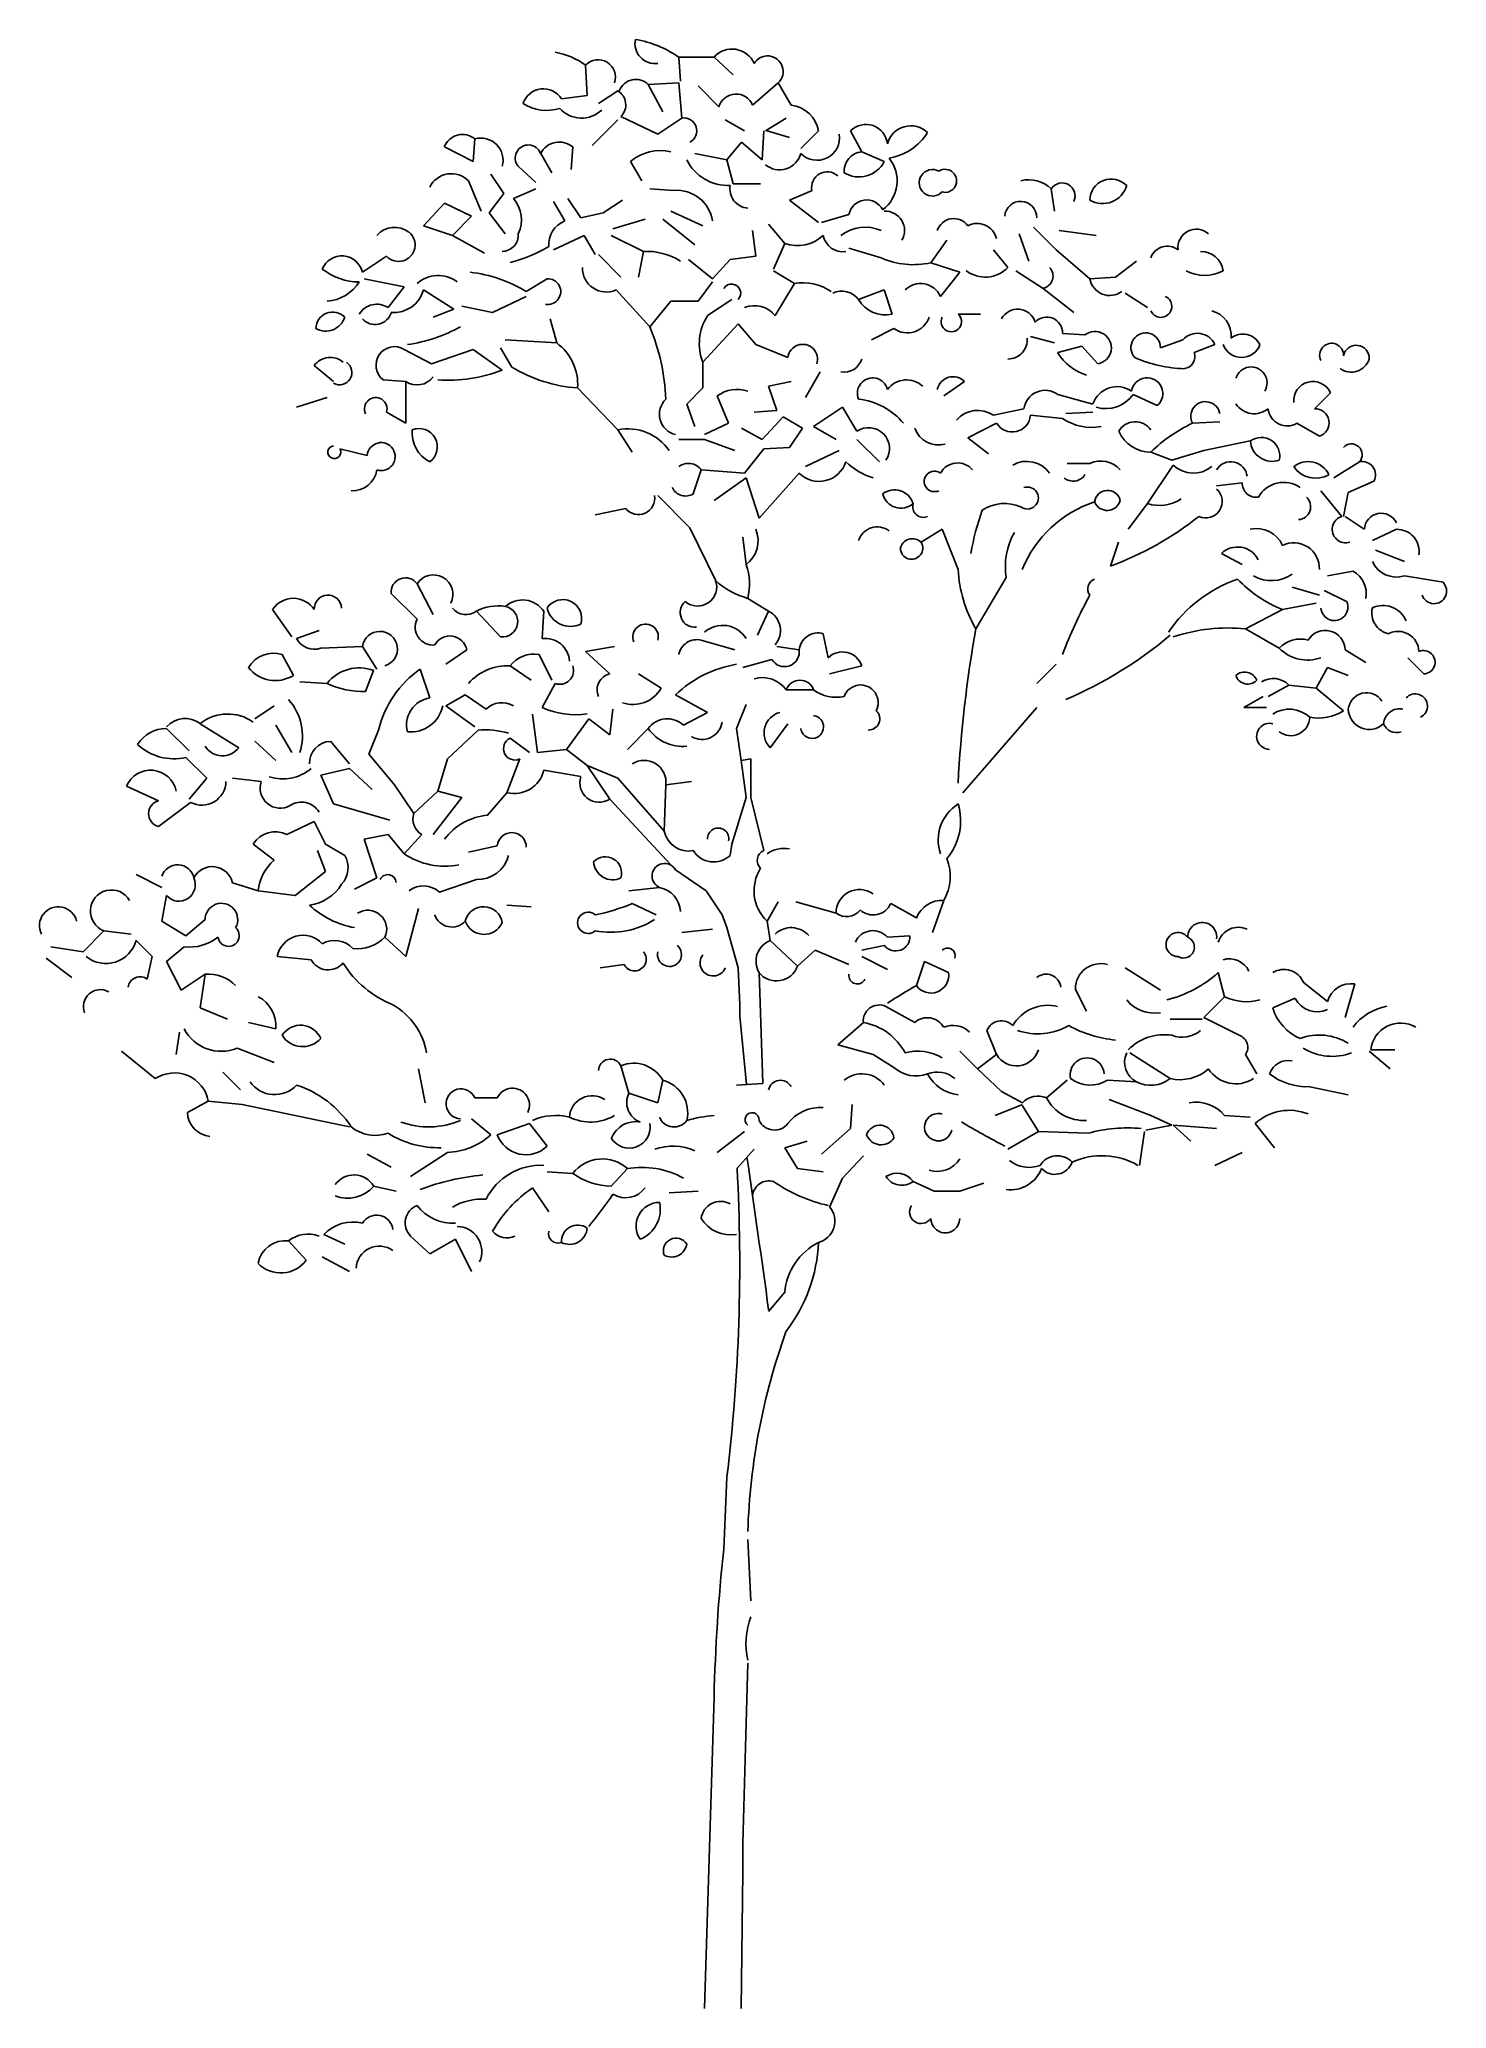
# Model space of a CAD drawing. Header units: millimetres. Extents: x 371.73 to 374.73, y 2601.97 to 2606.17.
import ezdxf

# ---------------------------------------------------------------- set-up
doc = ezdxf.new("R2010")
doc.units = ezdxf.units.MM
doc.header["$LTSCALE"] = 10
doc.layers.add('Vegetais', color=94, linetype='Continuous')

msp = doc.modelspace()

# ---------------------------------------------------------------- linework, layer by layer
at = {"layer": 'Vegetais'}
for p, q in [((372.8918, 2606.1151), (372.8952, 2606.0501)), ((373.0905, 2606.1323), (373.0939, 2606.0809)), ((373.0905, 2606.1323), (373.1658, 2606.1323)), ((373.1658, 2606.1323), (373.2069, 2606.0946)), ((373.0905, 2606.0775), (373.0254, 2606.074)), ((373.0254, 2606.074), (373.0562, 2606.0158)), ((373.0905, 2606.0775), (373.0973, 2606.0021)), ((373.1316, 2606.0706), (373.1761, 2606.0261)), ((373.3028, 2606.0775), (373.248, 2606.0295)), ((373.3028, 2606.0775), (373.3302, 2606.0295)), ((372.8952, 2606.0501), (372.8404, 2606.0432)), ((372.9603, 2606.0603), (372.9192, 2606.0329)), ((372.9603, 2605.9987), (372.9055, 2605.9439)), ((372.9672, 2606.0055), (373.0459, 2605.9678)), ((373.0973, 2606.0021), (373.0459, 2605.9678)), ((373.1898, 2605.9987), (373.2309, 2605.9747)), ((373.32, 2606.0021), (373.2754, 2605.9747)), ((372.6554, 2605.9576), (372.652, 2605.9096)), ((373.2241, 2605.9507), (373.1932, 2605.9131)), ((373.2241, 2605.9507), (373.2686, 2605.9131)), ((373.272, 2605.9747), (373.2686, 2605.9131)), ((373.2789, 2605.9747), (373.3268, 2605.961)), ((373.3885, 2605.9747), (373.3508, 2605.937)), ((373.457, 2605.9747), (373.481, 2605.9302)), ((372.5904, 2605.9405), (372.652, 2605.9096)), ((372.7959, 2605.9267), (372.8199, 2605.8856)), ((372.8644, 2605.9405), (372.861, 2605.8925)), ((372.9877, 2605.9096), (373.0117, 2605.8685)), ((373.1247, 2605.9267), (373.1932, 2605.9131)), ((373.1932, 2605.9131), (373.2069, 2605.8617)), ((373.481, 2605.9302), (373.5289, 2605.9096)), ((372.6417, 2605.8685), (372.6692, 2605.8034)), ((372.6897, 2605.8822), (372.7171, 2605.8411)), ((372.7479, 2605.8993), (372.7856, 2605.8651)), ((373.2069, 2605.8617), (373.2652, 2605.8617)), ((372.5904, 2605.8206), (372.5458, 2605.7726)), ((372.5904, 2605.8206), (372.6486, 2605.7932)), ((372.7171, 2605.8411), (372.6863, 2605.8)), ((372.7856, 2605.8514), (372.7377, 2605.8308)), ((372.8233, 2605.824), (372.8473, 2605.7829)), ((372.8541, 2605.8308), (372.8815, 2605.7897)), ((372.9706, 2605.8274), (372.9295, 2605.8)), ((373.0288, 2605.8514), (373.0802, 2605.848)), ((373.3748, 2605.848), (373.3268, 2605.8274)), ((373.3268, 2605.8274), (373.3885, 2605.7795)), ((373.8851, 2605.8514), (373.892, 2605.8034)), ((372.6486, 2605.7932), (372.6075, 2605.752)), ((372.6863, 2605.8), (372.7205, 2605.7555)), ((372.9295, 2605.8), (372.8815, 2605.7897)), ((373.0185, 2605.7863), (372.95, 2605.7658)), ((373.0562, 2605.7863), (373.1247, 2605.7315)), ((373.0733, 2605.8034), (373.1419, 2605.7726)), ((373.2823, 2605.776), (373.3165, 2605.7349)), ((373.4536, 2605.7966), (373.3953, 2605.7795)), ((372.5458, 2605.7726), (372.6075, 2605.752)), ((372.6075, 2605.752), (372.676, 2605.7144)), ((372.8884, 2605.752), (372.8233, 2605.7212)), ((372.8884, 2605.752), (372.9123, 2605.7109)), ((372.9466, 2605.752), (373.0151, 2605.7178)), ((373.248, 2605.7623), (373.2549, 2605.7075)), ((373.3165, 2605.7349), (373.2926, 2605.6801)), ((373.6625, 2605.7418), (373.6282, 2605.6938)), ((373.8166, 2605.7555), (373.8372, 2605.6973)), ((373.8475, 2605.7692), (373.8954, 2605.7212)), ((373.9023, 2605.7623), (373.9811, 2605.752)), ((372.4157, 2605.6733), (372.467, 2605.7075)), ((372.9192, 2605.7109), (372.9672, 2605.663)), ((373.0151, 2605.7178), (373.0048, 2605.663)), ((373.111, 2605.7007), (373.1624, 2605.6596)), ((373.2001, 2605.7007), (373.1624, 2605.6596)), ((373.2549, 2605.7075), (373.2001, 2605.7007)), ((373.4536, 2605.7247), (373.5221, 2605.7041)), ((373.6282, 2605.6938), (373.6899, 2605.6733)), ((373.7618, 2605.7212), (373.7927, 2605.6835)), ((373.8954, 2605.7212), (373.9674, 2605.6596)), ((374.0667, 2605.6973), (374.0222, 2605.663)), ((372.4191, 2605.6596), (372.5047, 2605.6424)), ((372.8096, 2605.6596), (372.765, 2605.6322)), ((373.2926, 2605.6767), (373.3371, 2605.6493)), ((373.3371, 2605.6493), (373.296, 2605.5808)), ((373.6899, 2605.6733), (373.6488, 2605.6219)), ((373.8098, 2605.6767), (373.868, 2605.639)), ((374.0222, 2605.663), (373.9674, 2605.6596)), ((372.5047, 2605.6424), (372.4705, 2605.5979)), ((372.5458, 2605.6356), (372.6109, 2605.5945)), ((372.765, 2605.6219), (372.6931, 2605.5876)), ((373.5289, 2605.6356), (373.4741, 2605.615)), ((373.5289, 2605.6356), (373.546, 2605.5842)), ((373.868, 2605.639), (373.9331, 2605.5876)), ((374.0427, 2605.6287), (374.0907, 2605.5979)), ((372.6109, 2605.5945), (372.5664, 2605.5774)), ((372.628, 2605.6013), (372.6931, 2605.5876)), ((372.8301, 2605.5226), (372.8164, 2605.5739)), ((373.6865, 2605.5842), (373.7344, 2605.5842)), ((372.7205, 2605.5294), (372.8301, 2605.5226)), ((373.5495, 2605.5534), (373.5015, 2605.5294)), ((373.8406, 2605.5362), (373.892, 2605.5226)), ((373.9091, 2605.5431), (373.9571, 2605.5397)), ((374.166, 2605.5294), (374.1181, 2605.5123)), ((372.5047, 2605.5089), (372.563, 2605.478)), ((372.652, 2605.5089), (372.563, 2605.478)), ((372.652, 2605.5089), (372.7137, 2605.4643)), ((372.7103, 2605.5123), (372.7342, 2605.4712)), ((373.2549, 2605.5191), (373.3234, 2605.4917)), ((373.9502, 2605.5157), (373.8989, 2605.502)), ((373.9502, 2605.5157), (373.9845, 2605.478)), ((374.2345, 2605.5191), (374.19, 2605.502)), ((372.3129, 2605.4746), (372.354, 2605.4404)), ((372.4602, 2605.4438), (372.5081, 2605.4404)), ((372.5081, 2605.4404), (372.5081, 2605.3513)), ((373.3302, 2605.4404), (373.2823, 2605.4301)), ((373.3919, 2605.4609), (373.3611, 2605.4061)), ((373.7002, 2605.4404), (373.6557, 2605.4095)), ((372.3403, 2605.4061), (372.2752, 2605.3855)), ((373.1419, 2605.4266), (373.1076, 2605.3924)), ((373.1727, 2605.4095), (373.1966, 2605.3513)), ((373.2823, 2605.4301), (373.2994, 2605.3787)), ((373.8989, 2605.4129), (373.9742, 2605.3924)), ((374.0598, 2605.4129), (374.1112, 2605.389)), ((374.4469, 2605.3821), (374.4812, 2605.4164)), ((372.467, 2605.3753), (372.5081, 2605.3513)), ((373.1076, 2605.3924), (373.1247, 2605.3444)), ((373.2994, 2605.3787), (373.2515, 2605.3753)), ((373.3131, 2605.365), (373.2686, 2605.317)), ((373.3131, 2605.365), (373.3542, 2605.341)), ((373.4399, 2605.3855), (373.3782, 2605.3444)), ((373.4399, 2605.3855), (373.4707, 2605.3342)), ((373.8269, 2605.3821), (373.7618, 2605.3684)), ((373.8406, 2605.3684), (373.9091, 2605.3616)), ((373.9742, 2605.3753), (373.916, 2605.3718)), ((374.2448, 2605.3547), (374.1866, 2605.3513)), ((373.1966, 2605.3513), (373.1453, 2605.3273)), ((373.2241, 2605.341), (373.2686, 2605.317)), ((373.3782, 2605.3444), (373.4262, 2605.317)), ((373.4707, 2605.317), (373.5186, 2605.2691)), ((373.7687, 2605.3513), (373.707, 2605.3204)), ((373.707, 2605.3204), (373.7516, 2605.2862)), ((374.3099, 2605.3136), (374.2106, 2605.2931)), ((374.4092, 2605.3513), (374.4572, 2605.3239)), ((372.3677, 2605.2965), (372.4259, 2605.2828)), ((374.0975, 2605.2896), (374.1421, 2605.2725)), ((374.2106, 2605.2931), (374.1421, 2605.2725)), ((373.9194, 2605.2657), (373.9674, 2605.2657)), ((374.1455, 2605.2622), (374.0907, 2605.18)), ((374.5428, 2605.2691), (374.488, 2605.2348)), ((374.2928, 2605.2246), (374.238, 2605.2177)), ((374.5052, 2605.1526), (374.4606, 2605.2074)), ((374.5189, 2605.204), (374.5086, 2605.1526)), ((374.5189, 2605.204), (374.5737, 2605.228)), ((372.9774, 2605.1697), (372.9123, 2605.156)), ((374.512, 2605.1526), (374.5531, 2605.1252)), ((374.6216, 2605.1252), (374.5702, 2605.1012)), ((374.2482, 2605.0738), (374.2928, 2605.0499)), ((374.5771, 2605.0807), (374.6387, 2605.0567)), ((374.5291, 2605.0362), (374.4743, 2605.0259)), ((374.721, 2605.0122), (374.6387, 2605.0259)), ((372.4773, 2604.9882), (372.5321, 2604.9334)), ((372.5321, 2605.0088), (372.5664, 2604.9437)), ((373.2378, 2604.9779), (373.2823, 2604.9505)), ((374.4572, 2604.9848), (374.399, 2605.0019)), ((374.4675, 2604.995), (374.5154, 2604.9711)), ((372.2238, 2604.9539), (372.2649, 2604.8957)), ((372.6589, 2604.9505), (372.7103, 2604.8957)), ((372.8027, 2604.9505), (372.7993, 2604.8923)), ((373.2823, 2604.9505), (373.2583, 2604.8991)), ((374.3784, 2604.9539), (374.2996, 2604.9128)), ((374.4503, 2604.9676), (374.3784, 2604.9539)), ((372.3232, 2604.9094), (372.2752, 2604.8923)), ((373.409, 2604.8512), (373.3988, 2604.9026)), ((374.2996, 2604.9128), (374.3716, 2604.8717)), ((372.2444, 2604.858), (372.2684, 2604.8135)), ((372.4157, 2604.8752), (372.3266, 2604.8717)), ((372.4157, 2604.8752), (372.4465, 2604.8272)), ((372.5938, 2604.8375), (372.6383, 2604.8683)), ((372.7925, 2604.858), (372.8199, 2604.8032)), ((372.9535, 2604.8752), (372.8918, 2604.8649)), ((372.8918, 2604.8649), (372.9432, 2604.8169)), ((373.1384, 2604.8889), (373.2104, 2604.8683)), ((373.2994, 2604.8752), (373.3474, 2604.8683)), ((374.512, 2604.8683), (374.5565, 2604.8409)), ((374.6456, 2604.8512), (374.6798, 2604.8169)), ((372.4396, 2604.8238), (372.4225, 2604.7792)), ((372.539, 2604.8272), (372.5595, 2604.7655)), ((372.7308, 2604.8341), (372.7753, 2604.8032)), ((373.0048, 2604.8169), (373.0528, 2604.7861)), ((373.2891, 2604.8477), (373.2275, 2604.8306)), ((373.4124, 2604.8169), (373.481, 2604.8341)), ((374.4743, 2604.8306), (374.4503, 2604.7861)), ((374.4743, 2604.8306), (374.5189, 2604.8135)), ((372.2821, 2604.7998), (372.3403, 2604.7964)), ((372.6349, 2604.7724), (372.5938, 2604.7484)), ((372.6349, 2604.7724), (372.6794, 2604.7416)), ((372.8267, 2604.7964), (372.7993, 2604.745)), ((373.0836, 2604.7724), (373.1521, 2604.7347)), ((374.3373, 2604.769), (374.2962, 2604.745)), ((374.3921, 2604.793), (374.3476, 2604.769)), ((374.3921, 2604.793), (374.4503, 2604.7861)), ((374.4503, 2604.7861), (374.5086, 2604.7381)), ((372.2273, 2604.7484), (372.1862, 2604.721)), ((372.5938, 2604.7484), (372.6554, 2604.7039)), ((372.7788, 2604.7313), (372.789, 2604.6491)), ((372.95, 2604.7416), (372.9432, 2604.6868)), ((373.1521, 2604.7347), (373.1007, 2604.7073)), ((374.2962, 2604.745), (374.3442, 2604.745)), ((371.9978, 2604.7005), (372.0457, 2604.6525)), ((372.0697, 2604.7107), (372.1519, 2604.6594)), ((372.2307, 2604.7073), (372.2649, 2604.6491)), ((372.4499, 2604.697), (372.4294, 2604.6457)), ((372.6623, 2604.697), (372.5972, 2604.6354)), ((372.8986, 2604.721), (372.8507, 2604.6559)), ((372.8986, 2604.721), (372.9432, 2604.6868)), ((373.0254, 2604.7005), (372.9808, 2604.6559)), ((372.1862, 2604.6731), (372.2307, 2604.6319)), ((372.3883, 2604.6251), (372.3472, 2604.6731)), ((372.4294, 2604.6457), (372.4842, 2604.5806)), ((372.7308, 2604.6799), (372.7719, 2604.6491)), ((372.8507, 2604.6559), (372.789, 2604.6491)), ((372.8507, 2604.6559), (372.8952, 2604.6217)), ((372.0389, 2604.6388), (372.0834, 2604.5943)), ((372.3883, 2604.6148), (372.3266, 2604.6011)), ((372.3266, 2604.6011), (372.354, 2604.5395)), ((372.3883, 2604.6148), (372.4362, 2604.5703)), ((372.5972, 2604.6354), (372.5767, 2604.5669)), ((372.7514, 2604.6354), (372.7239, 2604.5634)), ((372.8027, 2604.6114), (372.8815, 2604.5977)), ((371.9121, 2604.5772), (371.9806, 2604.5463)), ((372.0834, 2604.5943), (372.0457, 2604.5497)), ((372.1382, 2604.5943), (372.1999, 2604.5874)), ((372.4842, 2604.5806), (372.5253, 2604.5189)), ((372.5767, 2604.5669), (372.5253, 2604.5189)), ((372.5767, 2604.5669), (372.628, 2604.5532)), ((372.7239, 2604.5634), (372.6828, 2604.5155)), ((371.9806, 2604.4915), (372.0492, 2604.5429)), ((372.354, 2604.5395), (372.4739, 2604.5052)), ((372.628, 2604.5532), (372.5664, 2604.4744)), ((372.3129, 2604.5018), (372.2547, 2604.4744)), ((372.3129, 2604.5018), (372.3369, 2604.4538)), ((372.4705, 2604.4744), (372.4191, 2604.4641)), ((372.4705, 2604.4744), (372.5047, 2604.4333)), ((372.5424, 2604.4744), (372.5047, 2604.4333)), ((372.1827, 2604.4538), (372.2273, 2604.4196)), ((372.3198, 2604.4401), (372.3369, 2604.3956)), ((372.3369, 2604.4538), (372.378, 2604.4299)), ((372.4191, 2604.4641), (372.4465, 2604.3819)), ((372.7034, 2604.4504), (372.6417, 2604.4367)), ((371.9875, 2604.3614), (371.9327, 2604.3888)), ((372.3369, 2604.3956), (372.2718, 2604.3442)), ((372.193, 2604.3545), (372.1382, 2604.3716)), ((372.193, 2604.3545), (372.2718, 2604.3442)), ((372.4465, 2604.3819), (372.3985, 2604.3579)), ((372.5801, 2604.3511), (372.6589, 2604.3785)), ((373.0494, 2604.3614), (372.9843, 2604.3545)), ((371.9978, 2604.3442), (371.9875, 2604.2894)), ((372.7239, 2604.3237), (372.7753, 2604.3203)), ((372.9911, 2604.3271), (373.0425, 2604.3031)), ((373.3405, 2604.3305), (373.4262, 2604.3065)), ((373.5426, 2604.3271), (373.5974, 2604.2963)), ((373.6557, 2604.3339), (373.6317, 2604.2654)), ((371.8642, 2604.2689), (371.8196, 2604.2243)), ((371.8642, 2604.2689), (371.9224, 2604.262)), ((371.9875, 2604.2894), (372.0389, 2604.2586)), ((372.08, 2604.2928), (372.0389, 2604.2586)), ((371.7511, 2604.2346), (371.8196, 2604.2243)), ((371.9327, 2604.2483), (371.9669, 2604.2141)), ((372.0354, 2604.2346), (371.9978, 2604.2038)), ((373.3816, 2604.2278), (373.3439, 2604.1935)), ((373.3816, 2604.2278), (373.4536, 2604.1969)), ((373.5289, 2604.238), (373.481, 2604.2278)), ((373.5837, 2604.2586), (373.5358, 2604.2552)), ((371.7409, 2604.2106), (371.7957, 2604.1695)), ((371.9669, 2604.2141), (371.9567, 2604.1661)), ((371.9978, 2604.2038), (372.0286, 2604.1421)), ((372.974, 2604.1969), (372.9226, 2604.1901)), ((373.481, 2604.2141), (373.5358, 2604.1867)), ((373.6146, 2604.2038), (373.5974, 2604.1524)), ((373.6146, 2604.2038), (373.6659, 2604.1798)), ((374.1181, 2604.1421), (374.0427, 2604.1901)), ((374.2414, 2604.1798), (374.2551, 2604.1284)), ((372.08, 2604.1764), (372.0286, 2604.1421)), ((372.08, 2604.1764), (372.0697, 2604.1045)), ((373.9365, 2604.1456), (373.9605, 2604.0976)), ((374.4229, 2604.1592), (374.4743, 2604.1181)), ((374.512, 2604.0839), (374.5325, 2604.1558)), ((372.0697, 2604.1045), (372.1279, 2604.0805)), ((373.5323, 2604.1079), (373.594, 2604.0736)), ((374.2551, 2604.1284), (374.2106, 2604.0839)), ((374.4058, 2604.125), (374.3579, 2604.1045)), ((372.0252, 2604.0531), (372.0183, 2604.0051)), ((372.1725, 2604.0736), (372.2307, 2604.0599)), ((373.4844, 2604.0736), (373.4296, 2604.0257)), ((373.7481, 2604.0565), (373.7687, 2604.0051)), ((374.1386, 2604.0805), (374.2071, 2604.0805)), ((374.2106, 2604.0839), (374.2859, 2604.0462)), ((371.9019, 2604.012), (371.9738, 2603.9537)), ((372.1485, 2604.0188), (372.2273, 2603.988)), ((373.4296, 2604.0257), (373.5049, 2604.0051)), ((373.6899, 2604.012), (373.7276, 2603.9743)), ((374.5634, 2604.012), (374.6079, 2603.9743)), ((374.5668, 2604.0154), (374.6182, 2604.0154)), ((372.9672, 2603.9811), (372.9843, 2603.9229)), ((373.5049, 2604.0051), (373.5495, 2603.9777)), ((373.7687, 2604.0051), (373.7276, 2603.9743)), ((373.7276, 2603.9743), (373.779, 2603.9263)), ((374.053, 2604.0085), (374.1386, 2603.9537)), ((374.2996, 2604.0051), (374.3236, 2603.964)), ((373.0562, 2603.9503), (373.0459, 2603.9023)), ((373.2702, 2603.9435), (373.2138, 2603.94)), ((373.9194, 2603.9503), (373.8749, 2603.9126)), ((374.0051, 2603.9503), (374.0667, 2603.9469)), ((374.4366, 2603.9366), (374.5189, 2603.9195)), ((372.6554, 2603.9126), (372.7034, 2603.9126)), ((372.9843, 2603.9229), (373.0459, 2603.9023)), ((373.8235, 2603.8989), (373.7653, 2603.8749)), ((373.779, 2603.9263), (373.8235, 2603.9023)), ((373.8235, 2603.8955), (373.8578, 2603.8407)), ((374.0975, 2603.8749), (374.0085, 2603.9092)), ((372.6486, 2603.8681), (372.6897, 2603.8338)), ((372.7719, 2603.8578), (372.7034, 2603.8338)), ((372.7719, 2603.8578), (372.8096, 2603.8099)), ((374.1421, 2603.8544), (374.0873, 2603.8441)), ((374.0975, 2603.8749), (374.1421, 2603.8544)), ((374.1455, 2603.8544), (374.238, 2603.8475)), ((374.1455, 2603.8544), (374.1832, 2603.8201)), ((374.2551, 2603.8749), (374.3099, 2603.8715)), ((374.3202, 2603.8578), (374.3613, 2603.8064)), ((373.2309, 2603.8407), (373.1727, 2603.7962)), ((373.2515, 2603.803), (373.215, 2603.7629)), ((373.8578, 2603.8407), (373.7927, 2603.803)), ((373.8578, 2603.8407), (373.9639, 2603.8373)), ((374.0838, 2603.8407), (374.0736, 2603.7688)), ((372.4259, 2603.7927), (372.4773, 2603.7653)), ((372.5972, 2603.7962), (372.5184, 2603.7448)), ((372.9808, 2603.7619), (372.9466, 2603.7242)), ((374.2345, 2603.7688), (374.2928, 2603.7962)), ((372.4396, 2603.7242), (372.4876, 2603.714)), ((372.7788, 2603.7208), (372.813, 2603.6694)), ((372.8096, 2603.7551), (372.8644, 2603.7516)), ((373.5906, 2603.7345), (373.6351, 2603.714)), ((373.6899, 2603.714), (373.7413, 2603.7311)), ((373.1316, 2603.714), (373.0699, 2603.7105)), ((373.6351, 2603.714), (373.6899, 2603.714)), ((372.2581, 2603.6078), (372.2958, 2603.5667)), ((372.3335, 2603.6215), (372.378, 2603.6009)), ((372.5184, 2603.618), (372.5595, 2603.5804)), ((372.6143, 2603.6112), (372.5595, 2603.5804)), ((372.6143, 2603.6112), (372.6486, 2603.5427)), ((372.33, 2603.5735), (372.3883, 2603.5427))]:
    msp.add_line(p, q, dxfattribs=at)
at = {"layer": 'Vegetais', "color": 34}
for p, q in [((373.1624, 2605.6527), (373.1316, 2605.6116)), ((372.9569, 2605.6356), (373.0288, 2605.5568)), ((373.0733, 2605.6116), (373.0288, 2605.5568)), ((373.0733, 2605.6116), (373.1316, 2605.6116)), ((373.2035, 2605.615), (373.1521, 2605.5808)), ((373.2172, 2605.5637), (373.1419, 2605.4815)), ((373.2172, 2605.5637), (373.2549, 2605.5191)), ((373.1419, 2605.4815), (373.1419, 2605.4266)), ((372.8747, 2605.4266), (372.9603, 2605.3376)), ((372.9603, 2605.3376), (372.9911, 2605.2896)), ((373.0905, 2605.317), (373.1453, 2605.317)), ((373.1453, 2605.317), (373.2104, 2605.2931)), ((373.3542, 2605.341), (373.3268, 2605.2999)), ((373.272, 2605.2965), (373.2309, 2605.2451)), ((373.3268, 2605.2999), (373.272, 2605.2965)), ((373.433, 2605.2931), (373.3611, 2605.2588)), ((373.1384, 2605.2519), (373.1213, 2605.2006)), ((373.1384, 2605.2519), (373.2309, 2605.2451)), ((373.2343, 2605.2348), (373.1658, 2605.1869)), ((373.2343, 2605.2348), (373.2617, 2605.1492)), ((373.3474, 2605.2451), (373.2617, 2605.1492)), ((373.0459, 2605.1971), (373.1144, 2605.1286)), ((374.0907, 2605.18), (374.0496, 2605.1252)), ((373.1144, 2605.1286), (373.1693, 2605.0156)), ((373.2343, 2605.0499), (373.2275, 2605.1081)), ((373.6522, 2605.1252), (373.6077, 2605.0978)), ((373.6522, 2605.1252), (373.6865, 2605.0396)), ((374.0119, 2605.0464), (374.029, 2605.0978)), ((373.7893, 2605.0224), (373.7242, 2604.9128)), ((373.8954, 2604.8375), (373.8543, 2604.7964)), ((373.32, 2604.7827), (373.3782, 2604.7827)), ((373.2343, 2604.7519), (373.2138, 2604.7005)), ((373.8543, 2604.745), (373.6968, 2604.5634)), ((373.2138, 2604.7005), (373.2233, 2604.6324)), ((373.3234, 2604.7107), (373.2857, 2604.6594)), ((372.9432, 2604.5498), (372.8952, 2604.6217)), ((372.8952, 2604.6217), (372.9603, 2604.5943)), ((373.2446, 2604.6354), (373.2233, 2604.6324)), ((373.2233, 2604.6324), (373.2343, 2604.5532)), ((373.2446, 2604.5532), (373.2446, 2604.6354)), ((372.9603, 2604.5943), (373.0596, 2604.4812)), ((373.0631, 2604.5806), (373.0596, 2604.4812)), ((373.0631, 2604.5806), (373.1179, 2604.5874)), ((373.0836, 2604.399), (372.9432, 2604.5498)), ((373.2343, 2604.5532), (373.2035, 2604.4538)), ((373.2446, 2604.5532), (373.272, 2604.4401)), ((373.2001, 2604.4299), (373.2035, 2604.4538)), ((373.1487, 2604.3545), (373.0836, 2604.399)), ((373.1487, 2604.3545), (373.183, 2604.3031)), ((372.5356, 2604.3168), (372.5081, 2604.2141)), ((373.3028, 2604.3305), (373.2789, 2604.2894)), ((373.1624, 2604.2723), (373.0973, 2604.2654)), ((373.183, 2604.3031), (373.1932, 2604.2757)), ((373.1932, 2604.2757), (373.2172, 2604.1901)), ((373.2789, 2604.2894), (373.2857, 2604.2483)), ((372.4636, 2604.2552), (372.5081, 2604.2141)), ((373.2857, 2604.2483), (373.3439, 2604.1935)), ((372.2341, 2604.2141), (372.3061, 2604.2072)), ((373.2172, 2604.1901), (373.2206, 2604.1113)), ((373.2617, 2604.1798), (373.2702, 2603.9435)), ((373.2206, 2604.1113), (373.2206, 2604.0873)), ((373.2206, 2604.0873), (373.2352, 2603.9414)), ((372.5356, 2603.9743), (372.5492, 2603.9023)), ((372.1553, 2603.9298), (372.1177, 2603.9674)), ((372.0868, 2603.9058), (372.0423, 2603.8818)), ((372.0868, 2603.9058), (372.1588, 2603.8989)), ((372.1588, 2603.8989), (372.3883, 2603.851)), ((373.457, 2603.8475), (373.4604, 2603.8989)), ((373.457, 2603.8475), (373.3953, 2603.7927)), ((373.3645, 2603.8201), (373.3165, 2603.8064)), ((373.3165, 2603.8064), (373.3439, 2603.7619)), ((373.3439, 2603.7619), (373.3988, 2603.7551)), ((373.4399, 2603.7414), (373.4844, 2603.7893)), ((373.4399, 2603.7414), (373.4124, 2603.6797)), ((373.3165, 2603.4982), (373.2823, 2603.4571)), ((373.1864, 2602.9501), (373.1932, 2603.1042)), ((373.2378, 2602.9706), (373.2446, 2602.8405)), ((373.2378, 2602.7069), (373.2275, 2602.3232)), ((373.1451, 2601.9705), (373.1658, 2602.6349)), ((373.2275, 2602.2616), (373.2275, 2602.3232)), ((373.2235, 2601.9705), (373.2275, 2602.2616))]:
    msp.add_line(p, q, dxfattribs=at)
at = {"layer": 'Vegetais'}
for centre, radius, start, end in [((373.0401, 2606.1612), 0.043, 168.263, 277.787), ((372.9578, 2605.939), 0.2344, 55.5354, 80.1318), ((372.7964, 2605.9796), 0.1658, 54.8671, 79.4651), ((372.9185, 2606.0896), 0.037, 340.862, 136.279), ((373.2042, 2606.0978), 0.0516, 23.6971, 138.122), ((373.28, 2606.1016), 0.0332, 313.308, 149.373), ((372.9991, 2606.0466), 0.038, 46.219, 158.839), ((372.8017, 2606.0189), 0.0457, 32.0765, 162.172), ((372.8088, 2606.1136), 0.0952, 237.905, 287.232), ((372.9427, 2606.0303), 0.0348, 314.564, 59.687), ((373.2127, 2606.0153), 0.0381, 21.8565, 163.596), ((373.3226, 2605.9631), 0.0669, 10.0119, 83.4593), ((372.8832, 2606.0644), 0.0623, 222.089, 313.506), ((373.1013, 2605.9749), 0.0275, 298.449, 98.421), ((373.49, 2605.9426), 0.046, 5.8379, 135.804), ((373.5856, 2605.9341), 0.0516, 46.154, 165.131), ((372.629, 2605.9258), 0.0414, 50.281, 159.206), ((372.6685, 2605.9124), 0.0471, 343.94, 106.06), ((372.7697, 2605.9168), 0.028, 20.7725, 218.718), ((372.8356, 2605.9064), 0.0446, 49.7778, 152.842), ((373.3854, 2605.9603), 0.0482, 224.12, 9.01), ((373.5186, 2606.0364), 0.1216, 279.728, 327.653), ((373.0511, 2605.834), 0.0987, 77.0023, 129.988), ((373.1963, 2605.9573), 0.0991, 206.511, 272.188), ((373.3054, 2605.9389), 0.047, 230.288, 345.013), ((373.4846, 2605.8889), 0.0414, 94.993, 184.534), ((373.475, 2605.9371), 0.0605, 238.328, 332.957), ((373.4806, 2605.8681), 0.076, 306.227, 39.523), ((372.6055, 2605.8325), 0.0511, 44.8571, 154.068), ((373.407, 2605.8547), 0.033, 46.8535, 191.862), ((373.6319, 2605.8642), 0.0283, 61.5621, 315.932), ((373.6586, 2605.8683), 0.0246, 255.005, 122.489), ((373.837, 2605.8007), 0.0699, 46.4744, 104.039), ((373.9083, 2605.8362), 0.0277, 333.748, 146.762), ((374.0131, 2605.8265), 0.0458, 43.8763, 178.866), ((372.6882, 2605.7857), 0.0669, 333.142, 42.388), ((373.0862, 2605.7711), 0.0771, 8.805, 94.4598), ((373.2404, 2605.8511), 0.0409, 169.951, 266.363), ((373.4913, 2605.7889), 0.0386, 27.6843, 168.576), ((373.82, 2605.7902), 0.0343, 359.156, 175.12), ((373.9948, 2605.8735), 0.0536, 239.273, 343.469), ((372.8675, 2605.7322), 0.0546, 111.71, 184.28), ((373.5314, 2605.7626), 0.0409, 329.408, 93.449), ((373.6771, 2605.751), 0.0369, 35.7756, 162.168), ((373.7268, 2605.7341), 0.0433, 14.851, 117.224), ((372.4844, 2605.7191), 0.0502, 52.4459, 138.974), ((372.4927, 2605.7317), 0.0352, 223.288, 50.662), ((372.7134, 2605.7525), 0.0347, 270.52, 4.932), ((373.3435, 2605.8113), 0.081, 250.537, 313), ((373.4399, 2605.7589), 0.0417, 189.469, 279.455), ((373.488, 2605.6845), 0.085, 66.3431, 127.343), ((374.1948, 2605.726), 0.0393, 48.5522, 186.964), ((372.3718, 2605.6631), 0.0451, 13.0759, 157.776), ((372.6517, 2605.9996), 0.3158, 284.514, 300.725), ((373.0216, 2605.5816), 0.1364, 58.0087, 92.7503), ((373.5906, 2605.8582), 0.1687, 246.037, 282.909), ((374.1329, 2605.6913), 0.0376, 52.6755, 160.105), ((374.2042, 2605.6699), 0.0479, 8.1991, 90.5989), ((372.409, 2605.7803), 0.1275, 231.735, 269.907), ((372.3333, 2605.7009), 0.0896, 274.483, 327.445), ((372.577, 2605.5993), 0.0672, 52.6692, 131.913), ((372.6137, 2605.3861), 0.2889, 58.4031, 83.7477), ((372.8111, 2605.632), 0.0276, 259.717, 93.131), ((373.3558, 2605.5455), 0.1054, 55.2555, 100.215), ((373.6064, 2605.6026), 0.0466, 24.4512, 134.939), ((373.7443, 2605.73), 0.067, 232.622, 316.176), ((373.8623, 2605.6652), 0.0267, 282.315, 43.48), ((374.0101, 2605.6672), 0.0434, 190.062, 306.335), ((374.2123, 2605.7469), 0.0805, 240.709, 299.291), ((372.4828, 2605.6527), 0.0653, 265.17, 344.813), ((373.4383, 2605.5882), 0.0448, 36.8334, 115.094), ((373.5308, 2605.648), 0.0656, 210.167, 283.435), ((374.119, 2605.6005), 0.0234, 203.702, 66.298), ((372.352, 2605.5528), 0.0357, 43.3808, 179.121), ((372.3374, 2605.5906), 0.0427, 240.54, 341.961), ((372.4462, 2605.5615), 0.0437, 56.31, 148.748), ((372.4426, 2605.5984), 0.0364, 222.274, 342.784), ((373.2522, 2605.5464), 0.0557, 38.0938, 112.42), ((373.5783, 2605.5933), 0.0492, 234.174, 341.127), ((373.6719, 2605.5681), 0.0217, 154.787, 47.832), ((373.8135, 2605.5553), 0.0392, 17.451, 151.668), ((373.8756, 2605.5443), 0.0336, 358.018, 137.222), ((374.2146, 2605.5382), 0.0544, 354.32, 76.116), ((372.4652, 2605.8468), 0.3309, 278.063, 298.806), ((372.7665, 2605.4347), 0.1084, 355.719, 54.091), ((373.7929, 2605.5293), 0.041, 269.689, 4.894), ((373.9786, 2605.5123), 0.0348, 279.831, 128.094), ((374.0866, 2605.5128), 0.0314, 359.082, 222.03), ((374.1969, 2605.5018), 0.0414, 24.6764, 138.263), ((374.294, 2605.5005), 0.041, 27.0446, 127.898), ((372.3469, 2605.4496), 0.0422, 49.0563, 143.625), ((372.367, 2605.4596), 0.0262, 240.146, 56.638), ((372.4841, 2605.4752), 0.0395, 58.4672, 232.771), ((373.3549, 2605.488), 0.0317, 341.7, 173.242), ((373.4429, 2605.5002), 0.0398, 260.584, 342.631), ((373.9951, 2605.5621), 0.1135, 211.989, 252.261), ((374.1764, 2605.7457), 0.2781, 245.987, 268.564), ((374.1656, 2605.4934), 0.0259, 278.604, 19.469), ((374.2911, 2605.5338), 0.042, 200.425, 339.575), ((374.4832, 2605.4965), 0.0254, 356.849, 207.341), ((374.5251, 2605.5005), 0.0402, 234.516, 342.354), ((374.5358, 2605.4899), 0.0277, 356.575, 169.174), ((372.532, 2605.4753), 0.0423, 235.707, 324.309), ((372.5968, 2605.7763), 0.3331, 266.528, 290.534), ((372.8976, 2605.7427), 0.3169, 238.964, 265.851), ((373.5041, 2605.4154), 0.0326, 13.8494, 203.021), ((373.5765, 2605.3931), 0.0507, 46.8805, 143.508), ((373.6756, 2605.4163), 0.0344, 44.3895, 168.389), ((374.0896, 2605.4147), 0.0336, 310.086, 171.198), ((374.3116, 2605.4374), 0.034, 328.919, 163.156), ((374.4436, 2605.3991), 0.0413, 24.6285, 184.613), ((372.4441, 2605.3822), 0.024, 343.081, 205.716), ((373.2149, 2605.3535), 0.0701, 70.9557, 126.988), ((373.459, 2605.2593), 0.1441, 39.6471, 83.996), ((373.8722, 2605.3759), 0.0457, 54.262, 172.136), ((374.0256, 2605.3753), 0.0542, 55.3046, 161.565), ((374.0016, 2605.4534), 0.0709, 253.152, 325.206), ((374.2141, 2605.3662), 0.0313, 10.4648, 208.416), ((373.7282, 2605.3191), 0.0597, 55.7238, 139.138), ((373.8019, 2605.3715), 0.0389, 211.301, 355.484), ((373.9709, 2605.452), 0.1095, 235.685, 280.778), ((374.0644, 2605.3139), 0.0407, 35.5236, 150.201), ((374.318, 2605.4187), 0.047, 213.991, 308.947), ((374.3886, 2605.387), 0.0413, 186.815, 300.056), ((374.448, 2605.3523), 0.0299, 288.025, 91.992), ((372.5904, 2605.3307), 0.0689, 174.238, 243.384), ((372.5359, 2605.3007), 0.0395, 306.725, 110.897), ((373.4959, 2605.2977), 0.0443, 325.395, 124.605), ((373.6449, 2605.3588), 0.0539, 199.224, 285.26), ((374.0982, 2605.3656), 0.076, 204.438, 269.515), ((374.3158, 2605.0695), 0.31, 114.634, 134.756), ((374.3333, 2605.2818), 0.0394, 346.322, 126.299), ((374.3567, 2605.317), 0.0469, 184.149, 288.471), ((372.3557, 2605.2896), 0.0138, 97.1234, 29.743), ((372.4557, 2605.2803), 0.0298, 252.075, 175.304), ((373.9908, 2605.2157), 0.0552, 41.0917, 115.131), ((374.5256, 2605.2844), 0.023, 318.298, 137.728), ((372.3945, 2605.2599), 0.0526, 266.925, 351.263), ((373.1111, 2605.232), 0.0338, 36.1803, 127.561), ((373.5506, 2605.379), 0.1512, 226.628, 252.443), ((373.6361, 2605.2273), 0.0219, 54.4822, 295.129), ((373.6854, 2605.2248), 0.0419, 40.4062, 151.016), ((373.8328, 2605.2098), 0.0603, 35.8012, 119.668), ((373.9319, 2605.2575), 0.0297, 229.522, 327.97), ((374.1886, 2605.3079), 0.0628, 226.675, 308.552), ((374.2682, 2605.2342), 0.0351, 6.7185, 149.504), ((374.4332, 2605.22), 0.0495, 25.9133, 128.478), ((374.4493, 2605.291), 0.0569, 214.42, 299.972), ((374.5489, 2605.2415), 0.0282, 331.213, 102.528), ((373.5509, 2605.1678), 0.0415, 17.17, 127.78), ((373.5644, 2605.2104), 0.0401, 194.198, 310.751), ((373.8342, 2605.1919), 0.0235, 233.02, 108.054), ((374.0053, 2605.1803), 0.0279, 13.5283, 173.624), ((374.0045, 2605.1945), 0.029, 202.356, 344.796), ((374.1159, 2605.2602), 0.0841, 252.533, 303.726), ((374.2148, 2605.1846), 0.0351, 245.605, 48.584), ((374.3224, 2605.2231), 0.0297, 177.157, 278.869), ((374.381, 2605.1633), 0.0619, 55.415, 150.574), ((374.4107, 2605.1735), 0.0278, 274.051, 46.642), ((373.6123, 2605.1734), 0.0227, 162.959, 293.773), ((373.7855, 2605.0918), 0.0884, 66.9511, 122.575), ((374.5133, 2605.1251), 0.0287, 106.464, 288.243), ((374.5891, 2605.1235), 0.036, 25.346, 177.274), ((373.5138, 2605.0888), 0.0416, 52.4048, 162.645), ((374.3234, 2605.0666), 0.0602, 23.91, 102.961), ((374.6227, 2605.0778), 0.0474, 351.049, 91.321), ((374.2825, 2605.0377), 0.0498, 26.7691, 133.499), ((374.4024, 2605.0416), 0.0548, 357.853, 115.925), ((372.5073, 2604.9916), 0.0302, 34.6123, 186.501), ((372.5671, 2604.9865), 0.0415, 332.981, 147.529), ((374.4817, 2605.2094), 0.2755, 223.697, 247.983), ((374.3552, 2605.0922), 0.0766, 239.915, 304.857), ((374.5007, 2604.9872), 0.0566, 350.54, 59.863), ((374.6217, 2605.0796), 0.0563, 203.951, 287.594), ((372.2684, 2604.9248), 0.0532, 33.1785, 146.821), ((372.342, 2604.9556), 0.0292, 3.3662, 183.366), ((373.1305, 2605.0024), 0.0409, 229.948, 18.812), ((373.2839, 2605.1429), 0.1713, 227.999, 254.38), ((374.7019, 2604.9933), 0.0268, 198.613, 44.602), ((372.6368, 2604.981), 0.0377, 218.918, 305.894), ((372.7052, 2604.8626), 0.0994, 81.1293, 117.794), ((372.7139, 2604.9285), 0.033, 263.69, 78.364), ((372.7571, 2604.9195), 0.0551, 34.1841, 131.567), ((372.8431, 2604.935), 0.0403, 342.804, 146.27), ((372.8597, 2604.9698), 0.0516, 194.005, 295.069), ((373.1251, 2604.9476), 0.0315, 131.733, 275.526), ((373.2608, 2604.9092), 0.0466, 319.025, 62.544), ((374.4893, 2604.9592), 0.0287, 183.763, 24.31), ((374.6142, 2604.9467), 0.0452, 166.393, 257.62), ((374.5934, 2604.9102), 0.0526, 22.0885, 116.202), ((372.4528, 2604.87), 0.0375, 286.699, 172.099), ((372.566, 2604.9163), 0.0379, 153.289, 275.728), ((372.6022, 2604.8609), 0.0369, 11.6174, 151.321), ((372.8053, 2604.8402), 0.0524, 4.5296, 96.5259), ((373.0197, 2604.8959), 0.0272, 344.945, 202.683), ((373.184, 2604.8613), 0.0591, 31.6184, 130.889), ((373.3876, 2604.8637), 0.0405, 73.9679, 173.413), ((374.4697, 2604.8673), 0.0424, 1.4315, 149.326), ((374.625, 2604.8629), 0.0446, 2.5478, 117.313), ((372.2256, 2604.7994), 0.0616, 72.1947, 149.514), ((372.313, 2604.9123), 0.0428, 207.87, 288.529), ((372.7814, 2604.7951), 0.0639, 80.0912, 142.41), ((373.1293, 2604.8503), 0.0396, 76.7297, 168.74), ((373.3162, 2604.8638), 0.0315, 210.568, 8.311), ((373.4396, 2604.82), 0.0437, 18.791, 134.424), ((374.4162, 2604.8306), 0.0606, 73.6839, 137.364), ((374.4322, 2604.9313), 0.085, 224.476, 289.534), ((374.6791, 2604.8418), 0.0249, 271.687, 112.504), ((372.23, 2604.8756), 0.073, 218.035, 301.715), ((372.4085, 2604.7431), 0.0865, 68.8729, 141.972), ((372.668, 2604.6434), 0.2246, 125.064, 166.176), ((372.7251, 2604.7235), 0.1107, 87.0377, 138.827), ((372.8367, 2604.824), 0.0294, 250.058, 19.943), ((372.9517, 2604.7827), 0.0353, 104.036, 202.834), ((373.2562, 2604.5899), 0.2512, 99.7272, 133.403), ((374.2978, 2604.793), 0.0278, 21.6517, 132.361), ((374.3044, 2604.8217), 0.0266, 197.97, 316.042), ((372.4167, 2604.9574), 0.1782, 244.606, 271.858), ((372.9929, 2604.8209), 0.0693, 251.266, 329.845), ((373.4262, 2604.8494), 0.0823, 234.266, 281.957), ((373.4784, 2604.7556), 0.0376, 332.406, 159.139), ((374.3588, 2604.7603), 0.0467, 44.4186, 122.163), ((374.5578, 2604.7375), 0.0392, 32.7597, 174.025), ((374.6616, 2604.748), 0.0262, 295.903, 137.838), ((372.1285, 2604.6369), 0.0944, 54.9415, 128.53), ((372.1717, 2604.6847), 0.116, 342.093, 41.86), ((372.5684, 2604.7077), 0.0586, 98.7458, 193.873), ((372.5191, 2604.7625), 0.0693, 263.799, 348.255), ((372.7129, 2604.7075), 0.0478, 58.9065, 134.514), ((372.8712, 2604.906), 0.1763, 245.925, 277.815), ((373.4957, 2604.7208), 0.0237, 267.605, 47.156), ((374.3928, 2604.677), 0.0646, 47.2654, 122.796), ((374.4554, 2604.8216), 0.099, 259.071, 302.497), ((374.5634, 2604.7428), 0.0445, 181.627, 313.876), ((374.6279, 2604.7086), 0.0337, 77.2765, 176.464), ((371.9971, 2604.6291), 0.0714, 89.4445, 148.664), ((372.0374, 2604.6689), 0.0529, 52.3498, 138.532), ((372.6776, 2604.53), 0.1677, 72.7377, 95.2434), ((373.0661, 2604.6707), 0.0504, 46.6012, 143.788), ((373.0985, 2604.7515), 0.0892, 214.914, 275.839), ((374.3512, 2604.6837), 0.0278, 76.0476, 269.701), ((374.3963, 2604.7255), 0.0404, 232.222, 358.47), ((374.6216, 2604.721), 0.0293, 200.556, 290.556), ((372.0132, 2604.7488), 0.113, 226.996, 283.14), ((372.1171, 2604.6857), 0.0436, 211.654, 322.894), ((372.3495, 2604.6262), 0.0469, 92.8854, 181.358), ((372.7412, 2604.6577), 0.0245, 114.999, 294.552), ((371.9637, 2604.5557), 0.0558, 11.5526, 157.392), ((372.2461, 2604.6863), 0.0933, 251.79, 309.981), ((372.7393, 2604.627), 0.0653, 256.427, 346.23), ((372.0731, 2604.5884), 0.0514, 242.187, 358.972), ((372.2404, 2604.5734), 0.0429, 160.904, 299.485), ((371.9877, 2604.5189), 0.0283, 104.387, 255.613), ((372.2857, 2604.4994), 0.0439, 31.4396, 123.503), ((372.5609, 2604.5071), 0.0375, 161.545, 240.531), ((372.6937, 2604.3871), 0.1288, 94.8068, 143.302), ((372.2299, 2604.4248), 0.0554, 63.4519, 148.438), ((372.7342, 2604.4476), 0.0309, 358.883, 174.756), ((372.5921, 2604.563), 0.1564, 236.023, 280.711), ((372.0213, 2604.3742), 0.0356, 12.484, 161.79), ((372.0952, 2604.3618), 0.0441, 12.8135, 152.937), ((372.2942, 2604.3428), 0.1018, 131.066, 173.418), ((372.3329, 2604.4037), 0.0522, 317.169, 30.152), ((372.4696, 2604.3708), 0.018, 2.7269, 154.654), ((372.6617, 2604.446), 0.0676, 267.578, 346.162), ((372.934, 2604.3922), 0.0347, 342.692, 136.376), ((372.9495, 2604.4185), 0.0407, 183.352, 295.716), ((373.0602, 2604.3859), 0.0268, 29.2911, 246.161), ((371.8802, 2604.311), 0.0451, 30.5974, 249.201), ((372.0241, 2604.3673), 0.0351, 221.261, 24.548), ((372.289, 2604.4196), 0.0969, 278.091, 327.956), ((372.5456, 2604.3149), 0.05, 46.3257, 127.649), ((373.0399, 2604.3081), 0.054, 1.9286, 79.8996), ((373.476, 2604.3071), 0.0498, 54.4366, 180.669), ((371.7668, 2604.2799), 0.0403, 13.6639, 206.302), ((372.1148, 2604.2929), 0.0348, 330.468, 180.045), ((372.4328, 2604.4641), 0.1915, 227.175, 259.695), ((372.427, 2604.2724), 0.0404, 334.757, 122.396), ((372.674, 2604.2804), 0.0401, 7.9541, 167.066), ((372.8973, 2604.286), 0.0228, 48.7094, 311.291), ((372.8363, 2604.6946), 0.3988, 281, 292.854), ((373.4482, 2604.337), 0.0377, 234.106, 321.082), ((373.5052, 2604.3436), 0.0409, 227.521, 336.256), ((373.6527, 2604.2746), 0.0594, 87.1965, 158.615), ((372.13, 2604.2586), 0.0228, 188.628, 48.594), ((372.6065, 2604.3158), 0.0388, 199.075, 317.147), ((372.675, 2604.3041), 0.0427, 200.069, 334.951), ((372.9448, 2604.444), 0.1782, 259.491, 301.936), ((373.5048, 2604.2283), 0.041, 40.8575, 156.204), ((374.1558, 2604.2397), 0.0257, 36.9973, 269.874), ((374.2073, 2604.2558), 0.031, 352.543, 181.098), ((374.2841, 2604.2319), 0.0446, 64.8501, 163.075), ((371.8685, 2604.2657), 0.0665, 230.899, 344.859), ((372.0452, 2604.3368), 0.1027, 264.574, 307.316), ((372.2889, 2604.2038), 0.0558, 42.5104, 169.38), ((372.3562, 2604.1961), 0.0524, 42.0892, 119.965), ((372.4038, 2604.3162), 0.0854, 264.149, 314.431), ((372.9961, 2604.2083), 0.0249, 207.296, 40.084), ((373.0708, 2604.2183), 0.0255, 166.43, 50.44), ((373.5532, 2604.2567), 0.0306, 217.546, 3.565), ((373.6636, 2604.2155), 0.0167, 343.25, 132.74), ((374.1675, 2604.2339), 0.023, 239.265, 67.606), ((373.6285, 2604.1741), 0.0379, 214.935, 8.667), ((373.9903, 2604.1453), 0.0537, 74.043, 179.697), ((374.0692, 2604.3717), 0.2578, 284.049, 311.91), ((374.2653, 2604.1637), 0.0456, 25.3701, 107.371), ((374.3817, 2604.1418), 0.0448, 22.8719, 122.076), ((371.8563, 2604.1077), 0.0359, 59.714, 202.114), ((371.9415, 2604.1447), 0.0263, 54.7077, 170.534), ((372.0864, 2604.0934), 0.0832, 45.1522, 94.3993), ((373.4714, 2604.1736), 0.018, 171.052, 335.551), ((374.6028, 2602.438), 1.9875, 120.388, 122.471), ((373.8742, 2604.1448), 0.0318, 7.6427, 128.753), ((374.5254, 2604.1031), 0.0532, 82.2391, 163.573), ((372.1622, 2604.0668), 0.0689, 354.221, 63.399), ((373.5182, 2604.0769), 0.034, 65.4645, 185.609), ((373.8788, 2604.0222), 0.088, 76.8381, 149.559), ((374.1061, 2604.171), 0.0777, 219.459, 278.832), ((374.302, 2604.2265), 0.1087, 244.436, 285.174), ((374.4558, 2604.1335), 0.1022, 196.527, 247.113), ((374.4523, 2604.148), 0.0519, 206.34, 295.081), ((374.6204, 2603.9963), 0.1133, 99.8282, 143.691), ((372.1144, 2604.1011), 0.0891, 207.557, 292.477), ((373.4624, 2603.9501), 0.1254, 27.7583, 79.9254), ((373.6207, 2604.0438), 0.04, 29.1999, 131.875), ((373.6754, 2604.0171), 0.0503, 45.69, 113.07), ((373.7788, 2604.0441), 0.0331, 43.194, 158.046), ((373.8567, 2604.1823), 0.1331, 250.922, 299.79), ((374.0457, 2604.2873), 0.2524, 240.87, 264.647), ((374.1641, 2604.1041), 0.0619, 249.159, 309.764), ((374.6303, 2604.0083), 0.0639, 59.5331, 173.598), ((372.288, 2604.0732), 0.0513, 211.727, 318.745), ((373.6011, 2603.913), 0.0994, 59.0152, 106.122), ((373.811, 2604.0297), 0.0489, 210.211, 342.952), ((374.1255, 2603.9418), 0.1057, 80.9724, 135.898), ((374.2774, 2604.0205), 0.0271, 325.305, 71.565), ((374.4569, 2603.9288), 0.1179, 58.3109, 110.268), ((374.4848, 2604.1189), 0.1177, 238.26, 290.319), ((372.9445, 2603.97), 0.0253, 26.1312, 178.059), ((372.9945, 2603.9162), 0.0705, 28.9394, 112.874), ((373.5965, 2604.029), 0.0696, 227.456, 290.975), ((373.9618, 2603.9616), 0.0364, 3.7316, 192.529), ((374.0883, 2603.9883), 0.0467, 154.387, 242.482), ((374.1592, 2604.0462), 0.0947, 257.471, 310.601), ((374.2792, 2604.0124), 0.0697, 213.168, 302.643), ((374.3901, 2603.9513), 0.0411, 77.4709, 162.018), ((372.6261, 2603.9), 0.032, 23.2492, 267.362), ((372.7359, 2603.8972), 0.036, 334.653, 154.653), ((373.0388, 2603.8816), 0.0708, 346.126, 75.8), ((373.3075, 2603.9245), 0.0258, 28.0342, 168.227), ((373.4812, 2603.9045), 0.0595, 36.703, 129.611), ((373.6419, 2603.9103), 0.0575, 49.07, 110.914), ((373.6953, 2604.0022), 0.0832, 207.334, 263.905), ((373.9682, 2604.0106), 0.0707, 233.598, 301.423), ((374.0972, 2604.0076), 0.068, 243.334, 307.547), ((374.4305, 2604.065), 0.1285, 231.775, 272.736), ((372.9059, 2603.8689), 0.0485, 56.1698, 176.961), ((373.024, 2603.9029), 0.0445, 153.277, 249.224), ((373.8567, 2603.8701), 0.0463, 66.8387, 135.782), ((373.9549, 2603.955), 0.0905, 207.919, 273.583), ((374.1939, 2603.824), 0.0796, 39.7884, 100.245), ((374.3929, 2603.7788), 0.1074, 67.9785, 132.631), ((372.5569, 2604.0238), 0.173, 250.047, 293.049), ((372.828, 2603.7552), 0.12, 75.7394, 114.201), ((372.9023, 2603.9635), 0.1023, 244.069, 300.022), ((372.999, 2603.8054), 0.0566, 80.5455, 157.564), ((372.9849, 2603.8499), 0.0446, 210.844, 10.268), ((373.0804, 2603.8843), 0.0336, 202.457, 324.122), ((373.191, 2603.562), 0.314, 94.6043, 105.412), ((373.2469, 2603.8662), 0.0149, 354.014, 232.384), ((373.5196, 2603.8245), 0.0299, 4.7862, 161.793), ((373.6442, 2603.8502), 0.0292, 74.0329, 347.894), ((374.7609, 2605.6739), 2.1036, 239.504, 242.386), ((374.0496, 2603.5216), 0.3271, 85.2039, 105.185), ((372.5777, 2604.0077), 0.2013, 237.826, 271.665), ((372.5901, 2603.9458), 0.1498, 272.699, 311.634), ((372.7643, 2603.8563), 0.0649, 200.285, 314.266), ((373.0778, 2603.6974), 0.1125, 65.316, 110.102), ((373.5222, 2603.8458), 0.0331, 201.115, 325.464), ((372.7963, 2603.6381), 0.1308, 87.1746, 153.338), ((372.9274, 2603.703), 0.0796, 47.7636, 142.321), ((373.0117, 2603.5818), 0.1827, 60.8322, 99.7122), ((373.6419, 2603.8125), 0.0567, 252.515, 327.935), ((373.7986, 2603.7876), 0.0708, 262.425, 338.735), ((373.8377, 2603.831), 0.0665, 231.354, 290.7), ((373.8981, 2603.746), 0.0433, 43.1181, 148.304), ((373.893, 2603.7884), 0.0388, 223.024, 340.754), ((373.9933, 2603.6357), 0.1537, 59.9801, 114.434), ((372.3974, 2603.6994), 0.049, 30.489, 144.739), ((372.3839, 2603.7726), 0.0738, 249.016, 319.057), ((372.7194, 2603.2405), 0.5099, 95.2683, 110.722), ((372.9343, 2603.4909), 0.2775, 124.077, 150.329), ((372.9502, 2603.872), 0.1478, 234.516, 268.614), ((372.9767, 2603.7518), 0.0521, 239.185, 323.434), ((373.5562, 2603.7098), 0.0423, 35.6856, 124.3), ((373.5663, 2603.7669), 0.0405, 213.145, 306.84), ((372.547, 2603.646), 0.04, 111.858, 224.365), ((372.6097, 2603.7438), 0.0985, 218.049, 272.704), ((372.6723, 2603.5671), 0.1299, 86.8546, 119.93), ((371.8625, 2604.4693), 1.328, 321.283, 324.978), ((373.0496, 2603.6397), 0.0502, 90.2407, 214.654), ((372.9823, 2603.6749), 0.0688, 292.211, 12.684), ((373.1795, 2603.6506), 0.0414, 60.2551, 172.875), ((373.6077, 2603.6694), 0.0247, 146.31, 326.31), ((372.3952, 2603.5628), 0.0852, 76.0835, 136.437), ((372.4459, 2603.6276), 0.0351, 6.8166, 149.406), ((372.6166, 2603.5849), 0.0537, 336.162, 88.782), ((372.8751, 2603.6067), 0.0348, 54.8087, 183.906), ((372.8575, 2603.6382), 0.0379, 243.279, 355.436), ((373.2015, 2603.6945), 0.0741, 211.577, 279.535), ((373.6591, 2603.6556), 0.0308, 179.843, 0.157), ((372.2509, 2603.5494), 0.0589, 83.0101, 169.759), ((372.2997, 2603.5555), 0.0668, 69.444, 128.502), ((372.4517, 2603.5467), 0.0498, 54.3825, 176.738), ((372.7237, 2603.654), 0.0399, 220.03, 295.78), ((372.8331, 2603.6236), 0.0206, 166.711, 290.917), ((373.0847, 2603.5867), 0.0269, 31.9142, 201.217), ((373.0751, 2603.6061), 0.0329, 242.103, 351.028), ((372.2415, 2603.6065), 0.0673, 223.94, 323.688)]:
    msp.add_arc(centre, radius, start, end, dxfattribs=at)
at = {"layer": 'Vegetais', "color": 34}
for centre, radius, start, end in [((372.9362, 2605.6825), 0.0513, 178.816, 293.803), ((373.2031, 2605.6287), 0.0196, 315.785, 148.466), ((373.2434, 2605.5211), 0.1091, 146.845, 201.342), ((372.618, 2605.3846), 0.4454, 2.3194, 22.7379), ((373.0932, 2605.3704), 0.0441, 132.999, 257.512), ((372.9812, 2605.2317), 0.1079, 34.6404, 101.141), ((373.3898, 2605.2869), 0.0596, 224.534, 342.607), ((373.0046, 2605.1916), 0.0349, 218.718, 9.208), ((373.1053, 2605.2278), 0.0316, 205.367, 300.427), ((374.2536, 2604.9832), 0.5472, 160.457, 170.473), ((374.0557, 2604.9453), 0.2507, 108.152, 157.898), ((373.7624, 2605.7094), 0.7083, 290.626, 308.188), ((373.1958, 2605.1008), 0.0639, 307.08, 22.411), ((373.5892, 2605.0786), 0.0266, 46.1574, 168.048), ((373.9321, 2605.0464), 0.1448, 150.222, 189.529), ((373.5872, 2605.0853), 0.024, 182.838, 31.367), ((373.1147, 2605.0081), 0.1267, 346.222, 19.23), ((373.9719, 2605.0555), 0.2859, 183.186, 209.929), ((373.9853, 2604.998), 0.0223, 110.116, 216.485), ((374.3825, 2604.7362), 0.3, 109.478, 145.53), ((374.9099, 2604.475), 1.0716, 151.592, 159.055), ((376.368, 2604.4433), 2.6852, 169.93, 176.997), ((373.5661, 2605.5801), 0.8897, 293.159, 310.056), ((374.262, 2604.5494), 0.3654, 84.0866, 108.594), ((373.2686, 2604.7457), 0.0633, 35.7178, 105.702), ((373.3491, 2604.7724), 0.0309, 19.44, 160.56), ((373.3174, 2604.6912), 0.0449, 104.284, 225.207), ((373.375, 2604.7037), 0.0244, 187.561, 82.439), ((373.1401, 2604.7204), 0.0433, 238.996, 351.696), ((373.0165, 2604.5857), 0.0468, 353.692, 122.789), ((372.9209, 2604.5847), 0.0415, 161.779, 302.471), ((373.7352, 2604.4624), 0.0912, 122.306, 198.62), ((373.5674, 2604.5033), 0.1245, 319.839, 16.893), ((373.1112, 2604.4918), 0.0527, 191.607, 281.013), ((373.1746, 2604.4656), 0.0226, 347.388, 183.813), ((373.1649, 2604.4672), 0.0513, 211.799, 313.337), ((373.2808, 2604.4191), 0.0228, 112.601, 226.791), ((373.315, 2604.3819), 0.0628, 79.1154, 125.074), ((373.34, 2604.3542), 0.089, 147.164, 226.659), ((373.5669, 2604.3856), 0.1027, 329.821, 21.382), ((373.3303, 2604.2259), 0.0499, 41.0278, 133.518), ((373.3029, 2604.2039), 0.0476, 111.1, 210.319), ((372.3427, 2604.2276), 0.0419, 209.143, 319.435), ((372.5621, 2604.3161), 0.2204, 211.687, 248.339), ((373.1639, 2604.2005), 0.0279, 142.455, 338.055), ((373.2989, 2604.2101), 0.048, 219.135, 339.789), ((372.405, 2603.9817), 0.1501, 10.2859, 59.6982), ((372.2837, 2604.0208), 0.0468, 23.3777, 147.094), ((372.0145, 2603.8925), 0.0735, 10.3945, 123.628), ((372.2283, 2603.9833), 0.0638, 214.784, 317.326), ((372.2046, 2603.7271), 0.2244, 33.525, 71.6638), ((373.3917, 2603.8075), 0.0848, 85.246, 143.641), ((372.0953, 2603.8832), 0.0531, 181.546, 264.504), ((372.4433, 2603.9146), 0.0819, 230.927, 289.342), ((373.2948, 2603.8809), 0.0368, 206.248, 321.072), ((369.4658, 2603.5571), 3.7548, 353.073, 3.1426), ((342.0017, 2599.1788), 31.5722, 7.79412, 8.3908), ((373.2828, 2603.701), 0.0349, 73.8263, 175.566), ((373.4839, 2604.0106), 0.3359, 235.271, 257.117), ((373.3765, 2603.6497), 0.0469, 284.821, 39.879), ((373.4478, 2603.4867), 0.1317, 116.747, 175.024), ((373.0587, 2603.6176), 0.3301, 322.339, 357.695), ((374.6318, 2602.9421), 1.3948, 160.14, 178.123), ((377.0235, 2602.5418), 3.8588, 173.9259, 178.6164), ((373.3917, 2602.7488), 0.1579, 158.684, 192.844)]:
    msp.add_arc(centre, radius, start, end, dxfattribs=at)

doc.saveas('drawing.dxf')
